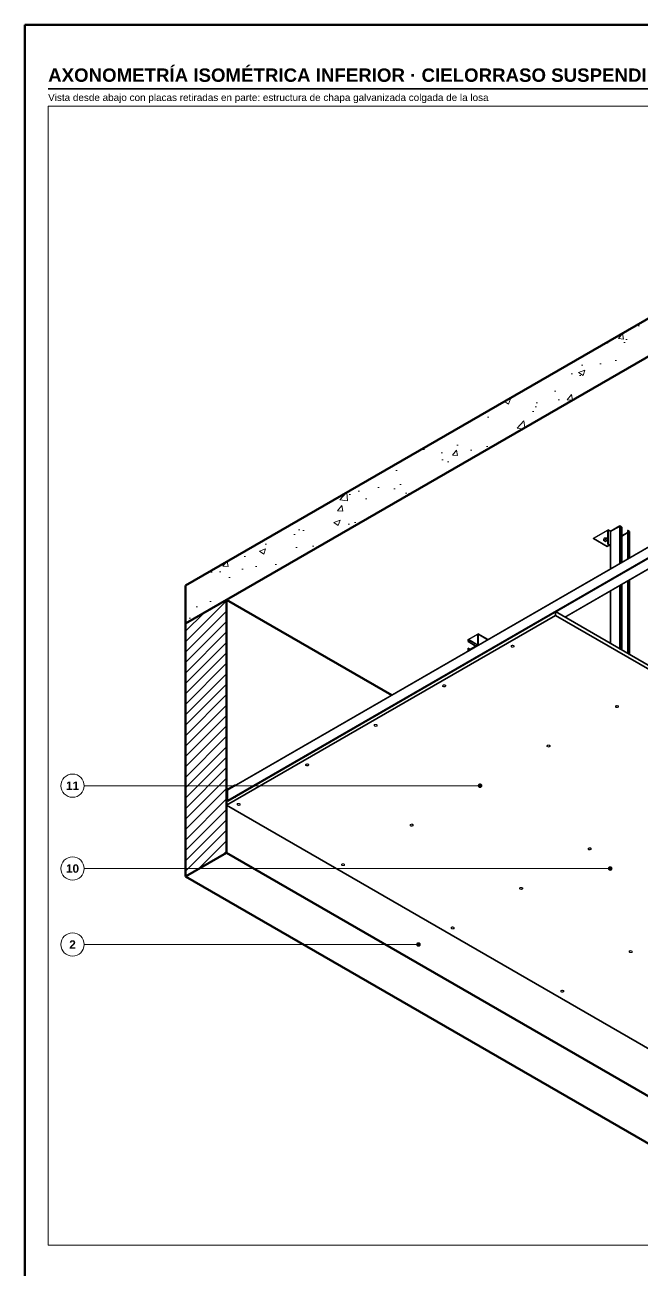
# Model space of a CAD drawing. Header units: millimetres. Extents: x 3 to 294, y 3 to 417.
# Drawn here: x 3 to 109, y 202.9 to 417 of the extents above; entities that cross this region are included whole.
import ezdxf
from ezdxf.enums import TextEntityAlignment as Align

# ---------------------------------------------------------------- set-up
doc = ezdxf.new("R2010")
doc.units = ezdxf.units.MM
for name, color, linetype, lineweight in [('A-FIJACIONES', 7, 'Continuous', 13), ('A-LOSA-CORTE', 7, 'Continuous', 50), ('A-MURO-CORTE', 7, 'Continuous', 50), ('A-PERFILES-GALV', 7, 'Continuous', 25), ('A-PLACAS-YESO', 7, 'Continuous', 35), ('A-RAYADOS', 8, 'Continuous', 9), ('T-MARCO-ROTULO', 7, 'Continuous', 25), ('T-REFERENCIAS', 7, 'Continuous', 13), ('T-TEXTOS', 7, 'Continuous', 18)]:
    doc.layers.add(name, color=color, linetype=linetype, lineweight=lineweight)
doc.styles.add('ARIAL', font='arial.ttf')
doc.styles.add('ARIAL-NEGRITA', font='arialbd.ttf')

msp = doc.modelspace()

# ---------------------------------------------------------------- hatches: boundary and pattern name
at = {"layer": 'A-RAYADOS'}
h = msp.add_hatch(dxfattribs=at)
h.set_pattern_fill('AR-CONC', color=256, scale=0.06)
h.paths.add_polyline_path([(30.65, 313.98), (30.65, 320.51), (165, 398.08), (165, 391.55)])
h = msp.add_hatch(dxfattribs=at)
h.set_pattern_fill('ANSI31', color=256, scale=0.4)
h.paths.add_polyline_path([(30.65, 270.44), (30.65, 313.98), (37.72, 318.06), (37.72, 274.52)])
at = {"layer": 'T-REFERENCIAS'}
h = msp.add_hatch(color=256, dxfattribs=at)
h.dxf.hatch_style = 1
edge = h.paths.add_edge_path()
edge.add_arc((81.32, 286.06), 0.4, 0, 360)
h = msp.add_hatch(color=256, dxfattribs=at)
h.dxf.hatch_style = 1
edge = h.paths.add_edge_path()
edge.add_arc((103.72, 271.8), 0.4, 0, 360)
h = msp.add_hatch(color=256, dxfattribs=at)
h.dxf.hatch_style = 1
edge = h.paths.add_edge_path()
edge.add_arc((70.72, 258.73), 0.4, 0, 360)

# ---------------------------------------------------------------- linework, layer by layer
at = {"layer": 'A-FIJACIONES'}
for p, q in [((102.57, 328.43), (102.7, 328.71)), ((102.7, 328.53), (102.57, 328.25)), ((102.57, 328.43), (102.57, 328.25)), ((102.93, 328.23), (102.57, 328.43)), ((102.57, 328.25), (102.93, 328.05)), ((102.7, 328.71), (103.19, 328.78)), ((102.7, 328.53), (102.7, 328.71)), ((103.19, 328.6), (102.7, 328.53)), ((102.89, 328.6), (102.83, 328.54)), ((102.83, 328.54), (102.83, 328.47)), ((102.83, 328.47), (102.89, 328.41)), ((103, 328.63), (102.89, 328.6)), ((102.89, 328.41), (103, 328.37)), ((103.41, 328.3), (102.93, 328.23)), ((102.93, 328.23), (102.93, 328.05)), ((102.93, 328.05), (103.41, 328.12)), ((103.12, 328.63), (103, 328.63)), ((103, 328.37), (103.12, 328.37)), ((103.22, 328.6), (103.12, 328.63)), ((103.12, 328.37), (103.22, 328.41)), ((103.19, 328.78), (103.19, 328.6)), ((103.19, 328.78), (103.36, 328.68)), ((103.36, 328.5), (103.19, 328.6)), ((103.28, 328.54), (103.22, 328.6)), ((103.22, 328.41), (103.28, 328.47)), ((103.28, 328.47), (103.28, 328.54)), ((103.41, 328.3), (103.41, 328.12)), ((86.67, 310.06), (86.68, 310.12)), ((86.68, 310.09), (86.67, 310.02)), ((86.71, 309.99), (86.67, 310.06)), ((86.67, 310.02), (86.71, 309.95)), ((86.68, 310.12), (86.75, 310.18)), ((86.75, 310.14), (86.68, 310.09)), ((86.79, 309.94), (86.71, 309.99)), ((86.71, 309.95), (86.79, 309.9)), ((86.75, 310.18), (86.85, 310.22)), ((86.85, 310.18), (86.75, 310.14)), ((86.9, 309.92), (86.79, 309.94)), ((86.79, 309.9), (86.9, 309.88)), ((86.85, 310.22), (86.96, 310.23)), ((86.96, 310.19), (86.85, 310.18)), ((87.02, 309.93), (86.9, 309.92)), ((86.9, 309.88), (87.02, 309.89)), ((86.96, 310.23), (87.08, 310.2)), ((87.08, 310.17), (86.96, 310.19)), ((87.12, 309.96), (87.02, 309.93)), ((87.02, 309.89), (87.12, 309.93)), ((87.08, 310.2), (87.16, 310.16)), ((87.16, 310.12), (87.08, 310.17)), ((87.19, 310.02), (87.12, 309.96)), ((87.12, 309.93), (87.19, 309.98)), ((87.16, 310.16), (87.2, 310.09)), ((87.2, 310.05), (87.16, 310.12)), ((87.2, 310.09), (87.19, 310.02)), ((87.19, 309.98), (87.2, 310.05)), ((74.88, 303.25), (74.9, 303.32)), ((74.9, 303.28), (74.88, 303.21)), ((74.92, 303.19), (74.88, 303.25)), ((74.88, 303.21), (74.92, 303.15)), ((74.9, 303.32), (74.96, 303.38)), ((74.96, 303.34), (74.9, 303.28)), ((75.01, 303.14), (74.92, 303.19)), ((74.92, 303.15), (75.01, 303.1)), ((74.96, 303.38), (75.06, 303.41)), ((75.06, 303.38), (74.96, 303.34)), ((75.12, 303.12), (75.01, 303.14)), ((75.01, 303.1), (75.12, 303.08)), ((75.06, 303.41), (75.18, 303.42)), ((75.18, 303.38), (75.06, 303.38)), ((75.24, 303.12), (75.12, 303.12)), ((75.12, 303.08), (75.24, 303.09)), ((75.18, 303.42), (75.29, 303.4)), ((75.29, 303.36), (75.18, 303.38)), ((75.34, 303.16), (75.24, 303.12)), ((75.24, 303.09), (75.34, 303.12)), ((75.29, 303.4), (75.38, 303.35)), ((75.38, 303.31), (75.29, 303.36)), ((75.4, 303.22), (75.34, 303.16)), ((75.34, 303.12), (75.4, 303.18)), ((75.38, 303.35), (75.41, 303.29)), ((75.41, 303.25), (75.38, 303.31)), ((75.41, 303.29), (75.4, 303.22)), ((75.4, 303.18), (75.41, 303.25)), ((104.64, 299.75), (104.71, 299.81)), ((104.71, 299.81), (104.81, 299.85)), ((104.81, 299.81), (104.71, 299.77)), ((104.81, 299.85), (104.92, 299.86)), ((104.92, 299.82), (104.81, 299.81)), ((104.92, 299.86), (105.04, 299.83)), ((105.04, 299.8), (104.92, 299.82)), ((105.04, 299.83), (105.12, 299.79)), ((104.63, 299.69), (104.64, 299.75)), ((104.64, 299.72), (104.63, 299.65)), ((104.67, 299.62), (104.63, 299.69)), ((104.63, 299.65), (104.67, 299.58)), ((104.71, 299.77), (104.64, 299.72)), ((104.75, 299.57), (104.67, 299.62)), ((104.67, 299.58), (104.75, 299.54)), ((104.87, 299.55), (104.75, 299.57)), ((104.75, 299.54), (104.87, 299.51)), ((104.98, 299.56), (104.87, 299.55)), ((104.87, 299.51), (104.98, 299.52)), ((105.08, 299.59), (104.98, 299.56)), ((104.98, 299.52), (105.08, 299.56)), ((105.12, 299.75), (105.04, 299.8)), ((105.15, 299.65), (105.08, 299.59)), ((105.08, 299.56), (105.15, 299.61)), ((105.12, 299.79), (105.16, 299.72)), ((105.16, 299.68), (105.12, 299.75)), ((105.16, 299.72), (105.15, 299.65)), ((105.15, 299.61), (105.16, 299.68)), ((63.1, 296.45), (63.11, 296.52)), ((63.11, 296.48), (63.1, 296.41)), ((63.14, 296.38), (63.1, 296.45)), ((63.1, 296.41), (63.14, 296.34)), ((63.11, 296.52), (63.18, 296.57)), ((63.18, 296.54), (63.11, 296.48)), ((63.22, 296.33), (63.14, 296.38)), ((63.14, 296.34), (63.22, 296.3)), ((63.18, 296.57), (63.28, 296.61)), ((63.28, 296.57), (63.18, 296.54)), ((63.33, 296.31), (63.22, 296.33)), ((63.22, 296.3), (63.33, 296.27)), ((63.28, 296.61), (63.39, 296.62)), ((63.39, 296.58), (63.28, 296.57)), ((63.45, 296.32), (63.33, 296.31)), ((63.33, 296.27), (63.45, 296.28)), ((63.39, 296.62), (63.51, 296.6)), ((63.51, 296.56), (63.39, 296.58)), ((63.55, 296.36), (63.45, 296.32)), ((63.45, 296.28), (63.55, 296.32)), ((63.51, 296.6), (63.59, 296.55)), ((63.59, 296.51), (63.51, 296.56)), ((63.62, 296.41), (63.55, 296.36)), ((63.55, 296.32), (63.62, 296.38)), ((63.59, 296.55), (63.63, 296.48)), ((63.63, 296.44), (63.59, 296.51)), ((63.63, 296.48), (63.62, 296.41)), ((63.62, 296.38), (63.63, 296.44)), ((92.84, 292.88), (92.86, 292.95)), ((92.86, 292.91), (92.84, 292.84)), ((92.88, 292.82), (92.84, 292.88)), ((92.84, 292.84), (92.88, 292.78)), ((92.86, 292.95), (92.92, 293.01)), ((92.92, 292.97), (92.86, 292.91)), ((92.97, 292.77), (92.88, 292.82)), ((92.88, 292.78), (92.97, 292.73)), ((92.92, 293.01), (93.02, 293.04)), ((93.02, 293.01), (92.92, 292.97)), ((93.08, 292.75), (92.97, 292.77)), ((92.97, 292.73), (93.08, 292.71)), ((93.02, 293.04), (93.14, 293.05)), ((93.14, 293.01), (93.02, 293.01)), ((93.2, 292.75), (93.08, 292.75)), ((93.08, 292.71), (93.2, 292.72)), ((93.14, 293.05), (93.25, 293.03)), ((93.25, 292.99), (93.14, 293.01)), ((93.3, 292.79), (93.2, 292.75)), ((93.2, 292.72), (93.3, 292.75)), ((93.25, 293.03), (93.34, 292.98)), ((93.34, 292.94), (93.25, 292.99)), ((93.36, 292.85), (93.3, 292.79)), ((93.3, 292.75), (93.36, 292.81)), ((93.34, 292.98), (93.37, 292.92)), ((93.37, 292.88), (93.34, 292.94)), ((93.37, 292.92), (93.36, 292.85)), ((93.36, 292.81), (93.37, 292.88)), ((51.31, 289.64), (51.33, 289.71)), ((51.33, 289.67), (51.31, 289.61)), ((51.35, 289.58), (51.31, 289.64)), ((51.31, 289.61), (51.35, 289.54)), ((51.33, 289.71), (51.39, 289.77)), ((51.39, 289.73), (51.33, 289.67)), ((51.44, 289.53), (51.35, 289.58)), ((51.35, 289.54), (51.44, 289.49)), ((51.39, 289.77), (51.49, 289.81)), ((51.49, 289.77), (51.39, 289.73)), ((51.55, 289.51), (51.44, 289.53)), ((51.44, 289.49), (51.55, 289.47)), ((51.49, 289.81), (51.61, 289.81)), ((51.61, 289.78), (51.49, 289.77)), ((51.67, 289.52), (51.55, 289.51)), ((51.55, 289.47), (51.67, 289.48)), ((51.61, 289.81), (51.72, 289.79)), ((51.72, 289.75), (51.61, 289.78)), ((51.77, 289.55), (51.67, 289.52)), ((51.67, 289.48), (51.77, 289.51)), ((51.72, 289.79), (51.81, 289.74)), ((51.81, 289.7), (51.72, 289.75)), ((51.83, 289.61), (51.77, 289.55)), ((51.77, 289.51), (51.83, 289.57)), ((51.81, 289.74), (51.84, 289.68)), ((51.84, 289.64), (51.81, 289.7)), ((51.84, 289.68), (51.83, 289.61)), ((51.83, 289.57), (51.84, 289.64)), ((81.06, 286.08), (81.07, 286.15)), ((81.07, 286.11), (81.06, 286.04)), ((81.1, 286.01), (81.06, 286.08)), ((81.06, 286.04), (81.1, 285.98)), ((81.07, 286.15), (81.14, 286.2)), ((81.14, 286.17), (81.07, 286.11)), ((81.18, 285.97), (81.1, 286.01)), ((81.1, 285.98), (81.18, 285.93)), ((81.14, 286.2), (81.24, 286.24)), ((81.24, 286.2), (81.14, 286.17)), ((81.29, 285.94), (81.18, 285.97)), ((81.18, 285.93), (81.29, 285.9)), ((81.24, 286.24), (81.35, 286.25)), ((81.35, 286.21), (81.24, 286.2)), ((81.41, 285.95), (81.29, 285.94)), ((81.29, 285.9), (81.41, 285.91)), ((81.35, 286.25), (81.47, 286.23)), ((81.47, 286.19), (81.35, 286.21)), ((81.51, 285.99), (81.41, 285.95)), ((81.41, 285.91), (81.51, 285.95)), ((81.47, 286.23), (81.55, 286.18)), ((81.55, 286.14), (81.47, 286.19)), ((81.58, 286.04), (81.51, 285.99)), ((81.51, 285.95), (81.58, 286.01)), ((81.55, 286.18), (81.59, 286.11)), ((81.59, 286.07), (81.55, 286.14)), ((81.59, 286.11), (81.58, 286.04)), ((81.58, 286.01), (81.59, 286.07)), ((39.53, 282.84), (39.54, 282.91)), ((39.54, 282.87), (39.53, 282.8)), ((39.57, 282.77), (39.53, 282.84)), ((39.53, 282.8), (39.57, 282.74)), ((39.54, 282.91), (39.61, 282.97)), ((39.61, 282.93), (39.54, 282.87)), ((39.65, 282.73), (39.57, 282.77)), ((39.57, 282.74), (39.65, 282.69)), ((39.61, 282.97), (39.71, 283)), ((39.71, 282.96), (39.61, 282.93)), ((39.76, 282.7), (39.65, 282.73)), ((39.65, 282.69), (39.76, 282.67)), ((39.71, 283), (39.82, 283.01)), ((39.82, 282.97), (39.71, 282.96)), ((39.88, 282.71), (39.76, 282.7)), ((39.76, 282.67), (39.88, 282.67)), ((39.82, 283.01), (39.94, 282.99)), ((39.94, 282.95), (39.82, 282.97)), ((39.98, 282.75), (39.88, 282.71)), ((39.88, 282.67), (39.98, 282.71)), ((39.94, 282.99), (40.02, 282.94)), ((40.02, 282.9), (39.94, 282.95)), ((40.05, 282.81), (39.98, 282.75)), ((39.98, 282.71), (40.05, 282.77)), ((40.02, 282.94), (40.06, 282.87)), ((40.06, 282.84), (40.02, 282.9)), ((40.06, 282.87), (40.05, 282.81)), ((40.05, 282.77), (40.06, 282.84)), ((69.27, 279.27), (69.29, 279.34)), ((69.29, 279.3), (69.27, 279.24)), ((69.31, 279.21), (69.27, 279.27)), ((69.27, 279.24), (69.31, 279.17)), ((69.29, 279.34), (69.35, 279.4)), ((69.35, 279.36), (69.29, 279.3)), ((69.4, 279.16), (69.31, 279.21)), ((69.31, 279.17), (69.4, 279.12)), ((69.35, 279.4), (69.45, 279.44)), ((69.45, 279.4), (69.35, 279.36)), ((69.51, 279.14), (69.4, 279.16)), ((69.4, 279.12), (69.51, 279.1)), ((69.45, 279.44), (69.57, 279.44)), ((69.57, 279.41), (69.45, 279.4)), ((69.63, 279.15), (69.51, 279.14)), ((69.51, 279.1), (69.63, 279.11)), ((69.57, 279.44), (69.68, 279.42)), ((69.68, 279.38), (69.57, 279.41)), ((69.73, 279.18), (69.63, 279.15)), ((69.63, 279.11), (69.73, 279.14)), ((69.68, 279.42), (69.77, 279.37)), ((69.77, 279.34), (69.68, 279.38)), ((69.79, 279.24), (69.73, 279.18)), ((69.73, 279.14), (69.79, 279.2)), ((69.77, 279.37), (69.8, 279.31)), ((69.8, 279.27), (69.77, 279.34)), ((69.8, 279.31), (69.79, 279.24)), ((69.79, 279.2), (69.8, 279.27)), ((99.92, 275.19), (99.93, 275.26)), ((99.93, 275.22), (99.92, 275.15)), ((99.96, 275.13), (99.92, 275.19)), ((99.92, 275.15), (99.96, 275.09)), ((99.93, 275.26), (99.99, 275.32)), ((99.99, 275.28), (99.93, 275.22)), ((100.04, 275.08), (99.96, 275.13)), ((99.96, 275.09), (100.04, 275.04)), ((99.99, 275.32), (100.09, 275.35)), ((100.09, 275.32), (99.99, 275.28)), ((100.15, 275.06), (100.04, 275.08)), ((100.04, 275.04), (100.15, 275.02)), ((100.09, 275.35), (100.21, 275.36)), ((100.21, 275.32), (100.09, 275.32)), ((100.27, 275.06), (100.15, 275.06)), ((100.15, 275.02), (100.27, 275.03)), ((100.21, 275.36), (100.32, 275.34)), ((100.32, 275.3), (100.21, 275.32)), ((100.37, 275.1), (100.27, 275.06)), ((100.27, 275.03), (100.37, 275.06)), ((100.32, 275.34), (100.41, 275.29)), ((100.41, 275.25), (100.32, 275.3)), ((100.43, 275.16), (100.37, 275.1)), ((100.37, 275.06), (100.43, 275.12)), ((100.41, 275.29), (100.45, 275.23)), ((100.45, 275.19), (100.41, 275.25)), ((100.45, 275.23), (100.43, 275.16)), ((100.43, 275.12), (100.45, 275.19)), ((57.49, 272.47), (57.5, 272.54)), ((57.5, 272.5), (57.49, 272.43)), ((57.53, 272.41), (57.49, 272.47)), ((57.49, 272.43), (57.53, 272.37)), ((57.5, 272.54), (57.57, 272.6)), ((57.57, 272.56), (57.5, 272.5)), ((57.61, 272.36), (57.53, 272.41)), ((57.53, 272.37), (57.61, 272.32)), ((57.57, 272.6), (57.67, 272.63)), ((57.67, 272.59), (57.57, 272.56)), ((57.72, 272.33), (57.61, 272.36)), ((57.61, 272.32), (57.72, 272.3)), ((57.67, 272.63), (57.78, 272.64)), ((57.78, 272.6), (57.67, 272.59)), ((57.84, 272.34), (57.72, 272.33)), ((57.72, 272.3), (57.84, 272.3)), ((57.78, 272.64), (57.9, 272.62)), ((57.9, 272.58), (57.78, 272.6)), ((57.94, 272.38), (57.84, 272.34)), ((57.84, 272.3), (57.94, 272.34)), ((57.9, 272.62), (57.98, 272.57)), ((57.98, 272.53), (57.9, 272.58)), ((58.01, 272.44), (57.94, 272.38)), ((57.94, 272.34), (58.01, 272.4)), ((57.98, 272.57), (58.02, 272.5)), ((58.02, 272.47), (57.98, 272.53)), ((58.02, 272.5), (58.01, 272.44)), ((58.01, 272.4), (58.02, 272.47)), ((88.13, 268.39), (88.14, 268.46)), ((88.14, 268.42), (88.13, 268.35)), ((88.17, 268.32), (88.13, 268.39)), ((88.13, 268.35), (88.17, 268.28)), ((88.14, 268.46), (88.21, 268.51)), ((88.21, 268.48), (88.14, 268.42)), ((88.25, 268.27), (88.17, 268.32)), ((88.17, 268.28), (88.25, 268.24)), ((88.21, 268.51), (88.31, 268.55)), ((88.31, 268.51), (88.21, 268.48)), ((88.37, 268.25), (88.25, 268.27)), ((88.25, 268.24), (88.37, 268.21)), ((88.31, 268.55), (88.43, 268.56)), ((88.43, 268.52), (88.31, 268.51)), ((88.48, 268.26), (88.37, 268.25)), ((88.37, 268.21), (88.48, 268.22)), ((88.43, 268.56), (88.54, 268.53)), ((88.54, 268.5), (88.43, 268.52)), ((88.58, 268.3), (88.48, 268.26)), ((88.48, 268.22), (88.58, 268.26)), ((88.54, 268.53), (88.62, 268.49)), ((88.62, 268.45), (88.54, 268.5)), ((88.65, 268.35), (88.58, 268.3)), ((88.58, 268.26), (88.65, 268.32)), ((88.62, 268.49), (88.66, 268.42)), ((88.66, 268.38), (88.62, 268.45)), ((88.66, 268.42), (88.65, 268.35)), ((88.65, 268.32), (88.66, 268.38)), ((76.35, 261.58), (76.36, 261.65)), ((76.36, 261.61), (76.35, 261.55)), ((76.39, 261.52), (76.35, 261.58)), ((76.35, 261.55), (76.39, 261.48)), ((76.36, 261.65), (76.42, 261.71)), ((76.42, 261.67), (76.36, 261.61)), ((76.47, 261.47), (76.39, 261.52)), ((76.39, 261.48), (76.47, 261.43)), ((76.42, 261.71), (76.52, 261.75)), ((76.52, 261.71), (76.42, 261.67)), ((76.58, 261.45), (76.47, 261.47)), ((76.47, 261.43), (76.58, 261.41)), ((76.52, 261.75), (76.64, 261.75)), ((76.64, 261.72), (76.52, 261.71)), ((76.7, 261.46), (76.58, 261.45)), ((76.58, 261.41), (76.7, 261.42)), ((76.64, 261.75), (76.75, 261.73)), ((76.75, 261.69), (76.64, 261.72)), ((76.8, 261.49), (76.7, 261.46)), ((76.7, 261.42), (76.8, 261.45)), ((76.75, 261.73), (76.84, 261.68)), ((76.84, 261.64), (76.75, 261.69)), ((76.86, 261.55), (76.8, 261.49)), ((76.8, 261.45), (76.86, 261.51)), ((76.84, 261.68), (76.88, 261.62)), ((76.88, 261.58), (76.84, 261.64)), ((76.88, 261.62), (76.86, 261.55)), ((76.86, 261.51), (76.88, 261.58)), ((106.99, 257.5), (107, 257.57)), ((107, 257.53), (106.99, 257.46)), ((107.03, 257.44), (106.99, 257.5)), ((106.99, 257.46), (107.03, 257.4)), ((107, 257.57), (107.06, 257.63)), ((107.06, 257.59), (107, 257.53)), ((107.11, 257.39), (107.03, 257.44)), ((107.03, 257.4), (107.11, 257.35)), ((107.06, 257.63), (107.16, 257.66)), ((107.16, 257.63), (107.06, 257.59)), ((107.22, 257.37), (107.11, 257.39)), ((107.11, 257.35), (107.22, 257.33)), ((107.16, 257.66), (107.28, 257.67)), ((107.28, 257.63), (107.16, 257.63)), ((107.34, 257.37), (107.22, 257.37)), ((107.22, 257.33), (107.34, 257.33)), ((107.28, 257.67), (107.39, 257.65)), ((107.39, 257.61), (107.28, 257.63)), ((107.44, 257.41), (107.34, 257.37)), ((107.34, 257.33), (107.44, 257.37)), ((107.39, 257.65), (107.48, 257.6)), ((107.48, 257.56), (107.39, 257.61)), ((107.5, 257.47), (107.44, 257.41)), ((107.44, 257.37), (107.5, 257.43)), ((107.48, 257.6), (107.52, 257.54)), ((107.52, 257.5), (107.48, 257.56)), ((107.52, 257.54), (107.5, 257.47)), ((107.5, 257.43), (107.52, 257.5)), ((95.2, 250.7), (95.22, 250.76)), ((95.22, 250.73), (95.2, 250.66)), ((95.24, 250.63), (95.2, 250.7)), ((95.2, 250.66), (95.24, 250.59)), ((95.22, 250.76), (95.28, 250.82)), ((95.28, 250.78), (95.22, 250.73)), ((95.33, 250.58), (95.24, 250.63)), ((95.24, 250.59), (95.33, 250.55)), ((95.28, 250.82), (95.38, 250.86)), ((95.38, 250.82), (95.28, 250.78)), ((95.44, 250.56), (95.33, 250.58)), ((95.33, 250.55), (95.44, 250.52)), ((95.38, 250.86), (95.5, 250.87)), ((95.5, 250.83), (95.38, 250.82)), ((95.56, 250.57), (95.44, 250.56)), ((95.5, 250.87), (95.61, 250.84)), ((95.61, 250.81), (95.5, 250.83)), ((95.66, 250.6), (95.56, 250.57)), ((95.56, 250.53), (95.66, 250.57)), ((95.61, 250.84), (95.69, 250.8)), ((95.69, 250.76), (95.61, 250.81)), ((95.72, 250.66), (95.66, 250.6)), ((95.66, 250.57), (95.72, 250.62)), ((95.69, 250.8), (95.73, 250.73)), ((95.73, 250.69), (95.69, 250.76)), ((95.73, 250.73), (95.72, 250.66)), ((95.72, 250.62), (95.73, 250.69)), ((95.44, 250.52), (95.56, 250.53))]:
    msp.add_line(p, q, dxfattribs=at)
at = {"layer": 'A-LOSA-CORTE'}
for p, q in [((30.65, 320.51), (165, 398.08)), ((165, 391.55), (30.65, 313.98)), ((30.65, 320.51), (30.76, 320.45)), ((30.65, 313.98), (30.65, 320.51)), ((30.76, 313.92), (30.65, 313.98))]:
    msp.add_line(p, q, dxfattribs=at)
at = {"layer": 'A-MURO-CORTE'}
for p, q in [((30.65, 313.98), (37.72, 318.06)), ((37.72, 318.06), (37.72, 274.52)), ((37.72, 318.06), (66.17, 301.64)), ((30.65, 313.98), (30.76, 313.92)), ((30.65, 270.43), (30.65, 313.98)), ((37.72, 274.52), (30.65, 270.43)), ((37.72, 274.52), (139.07, 216)), ((132, 211.92), (30.65, 270.43))]:
    msp.add_line(p, q, dxfattribs=at)
at = {"layer": 'A-PERFILES-GALV'}
for p, q in [((150.9, 350.61), (37.86, 285.35)), ((150.9, 350.61), (37.86, 285.35)), ((37.86, 285.3), (150.9, 350.56)), ((150.95, 350.59), (37.91, 285.32)), ((150.9, 348.76), (37.86, 283.5)), ((150.9, 348.71), (37.86, 283.44)), ((150.9, 348.71), (37.86, 283.44)), ((37.91, 283.42), (150.95, 348.68)), ((152.55, 347.76), (95.87, 315.03)), ((95.92, 315.06), (152.6, 347.78)), ((152.6, 347.73), (95.92, 315)), ((152.6, 347.73), (95.92, 315)), ((100.86, 328.66), (103.39, 330.12)), ((103.39, 330.06), (100.86, 328.6)), ((103.33, 330.09), (103.39, 330.12)), ((103.33, 330.09), (103.76, 329.84)), ((103.33, 327.61), (103.33, 330.09)), ((103.39, 330.12), (103.39, 327.64)), ((103.39, 330.12), (103.82, 329.88)), ((103.82, 329.88), (103.39, 330.12)), ((103.39, 330.12), (103.39, 330.06)), ((103.39, 330.06), (103.82, 329.81)), ((105.37, 330.77), (103.72, 329.82)), ((103.76, 329.85), (103.72, 329.82)), ((103.72, 329.82), (103.76, 329.79)), ((103.72, 329.82), (103.72, 323.33)), ((103.72, 329.82), (103.82, 329.76)), ((103.72, 329.82), (103.72, 323.33)), ((103.76, 329.79), (105.41, 330.75)), ((103.87, 329.79), (103.76, 329.85)), ((103.76, 323.35), (103.76, 329.85)), ((103.76, 329.79), (103.76, 323.3)), ((105.37, 330.77), (105.32, 330.75)), ((105.32, 330.75), (105.65, 330.56)), ((105.32, 330.75), (105.32, 324.25)), ((105.37, 330.77), (105.37, 324.28)), ((105.7, 330.58), (105.37, 330.77)), ((105.37, 330.77), (105.37, 324.28)), ((105.41, 330.75), (105.37, 330.77)), ((105.41, 324.25), (105.41, 330.75)), ((105.65, 330.56), (105.7, 330.58)), ((105.65, 324.44), (105.65, 330.56)), ((105.7, 330.58), (105.7, 324.46)), ((106.73, 329.98), (106.69, 329.96)), ((106.69, 329.96), (107.02, 329.77)), ((106.69, 329.96), (106.69, 325.09)), ((106.73, 329.98), (106.73, 325.11)), ((107.06, 329.79), (106.73, 329.98)), ((107.02, 329.82), (106.91, 329.76)), ((106.96, 329.73), (107.06, 329.79)), ((107.02, 329.82), (107.02, 325.2)), ((107.06, 329.79), (107.02, 329.82)), ((107.02, 329.77), (107.06, 329.79)), ((107.06, 329.79), (107.06, 325.17)), ((107.06, 329.79), (107.06, 325.17)), ((100.86, 328.66), (103.22, 327.3)), ((100.86, 328.6), (100.86, 328.66)), ((100.86, 328.6), (103.22, 327.24)), ((103.39, 327.64), (103.33, 327.61)), ((103.82, 327.39), (103.39, 327.64)), ((106.71, 329.64), (105.68, 329.05)), ((105.72, 329.02), (106.65, 329.56)), ((107.02, 325.27), (107.02, 329.77)), ((103.64, 327.54), (103.22, 327.3)), ((103.22, 327.24), (103.64, 327.48)), ((103.22, 327.3), (103.22, 327.24)), ((103.33, 327.61), (103.76, 327.36)), ((106.69, 321.21), (106.69, 308.85)), ((106.73, 321.24), (106.73, 308.87)), ((107.02, 321.58), (107.02, 308.58)), ((107.02, 308.53), (107.02, 321.52)), ((107.06, 321.55), (107.06, 308.56)), ((107.06, 321.55), (107.06, 308.56)), ((103.72, 319.58), (103.72, 310.46)), ((103.72, 319.58), (103.72, 310.46)), ((103.76, 310.49), (103.76, 319.6)), ((103.76, 319.55), (103.76, 310.43)), ((105.32, 320.5), (105.32, 309.51)), ((105.37, 320.53), (105.37, 309.54)), ((105.37, 320.53), (105.37, 309.54)), ((105.41, 309.51), (105.41, 320.5)), ((105.65, 309.44), (105.65, 320.69)), ((105.7, 320.71), (105.7, 309.35)), ((79.3, 311.23), (80.99, 312.21)), ((80.99, 312.16), (79.3, 311.18)), ((79.3, 311.23), (79.34, 311.26)), ((79.3, 311.23), (80.81, 310.36)), ((79.3, 311.18), (79.3, 311.23)), ((79.3, 310.85), (79.3, 311.23)), ((80.81, 310.36), (79.3, 311.23)), ((79.3, 311.18), (80.92, 310.24)), ((79.34, 310.88), (79.3, 310.85)), ((79.3, 310.85), (80.6, 310.1)), ((79.34, 311.26), (79.34, 310.88)), ((79.34, 311.26), (80.97, 310.32)), ((79.34, 310.88), (80.64, 310.13)), ((80.95, 312.19), (80.99, 312.21)), ((80.95, 312.19), (82.68, 311.19)), ((80.95, 310.28), (80.95, 312.19)), ((80.99, 312.21), (80.99, 310.31)), ((80.99, 312.21), (82.73, 311.21)), ((82.73, 311.21), (80.99, 312.21)), ((80.99, 312.21), (80.99, 312.16)), ((80.99, 312.16), (82.73, 311.16)), ((79.3, 309.38), (80.99, 310.36)), ((80.99, 310.31), (79.3, 309.33)), ((79.3, 309.71), (79.34, 309.74)), ((79.3, 309.33), (79.3, 309.71)), ((79.62, 309.52), (79.3, 309.71)), ((79.3, 309.38), (79.41, 309.32)), ((79.3, 309.33), (79.3, 309.38)), ((79.34, 309.35), (79.3, 309.33)), ((79.3, 309.33), (79.41, 309.26)), ((79.41, 309.26), (79.3, 309.33)), ((79.34, 309.74), (79.34, 309.35)), ((79.34, 309.74), (79.67, 309.55)), ((79.34, 309.35), (79.45, 309.29)), ((80.99, 310.31), (80.95, 310.28)), ((80.95, 310.28), (81.06, 310.22)), ((80.99, 310.36), (80.99, 310.31)), ((80.99, 310.36), (81.1, 310.3)), ((80.99, 310.31), (81.1, 310.24)), ((81.1, 310.24), (80.99, 310.31)), ((37.72, 285.38), (39.11, 286.18)), ((39.11, 286.13), (37.72, 285.32)), ((37.72, 285.38), (37.77, 285.4)), ((37.72, 285.38), (37.83, 285.31)), ((37.72, 283.36), (37.72, 285.38)), ((37.72, 285.38), (37.83, 285.31)), ((37.72, 285.32), (37.72, 285.38)), ((37.83, 285.26), (37.72, 285.32)), ((37.77, 285.4), (37.77, 283.39)), ((37.77, 285.4), (37.88, 285.34)), ((37.91, 285.32), (37.86, 285.35)), ((37.86, 285.35), (37.86, 283.44)), ((37.97, 285.29), (37.86, 285.35)), ((37.86, 285.35), (37.86, 285.3)), ((37.86, 285.3), (37.97, 285.23)), ((37.91, 283.42), (37.91, 285.32)), ((39.11, 286.18), (39.11, 286.13)), ((39.11, 286.18), (39.22, 286.12)), ((39.11, 286.13), (39.22, 286.06)), ((37.72, 283.42), (39.11, 284.22)), ((39.11, 284.17), (37.72, 283.36)), ((37.72, 283.42), (37.83, 283.35)), ((37.72, 283.36), (37.72, 283.42)), ((37.77, 283.39), (37.72, 283.36)), ((37.72, 283.36), (37.83, 283.3)), ((37.72, 283.36), (37.83, 283.3)), ((37.88, 283.33), (37.77, 283.39)), ((37.97, 283.44), (37.86, 283.5)), ((37.86, 283.5), (37.86, 283.44)), ((37.86, 283.44), (37.91, 283.42)), ((39.22, 284.16), (39.11, 284.22)), ((39.11, 284.22), (39.11, 284.17)), ((39.11, 284.17), (39.22, 284.1))]:
    msp.add_line(p, q, dxfattribs=at)
at = {"layer": 'A-PLACAS-YESO'}
for p, q in [((94.29, 316.02), (37.72, 283.36)), ((37.72, 282.68), (94.29, 315.34)), ((94.29, 316.02), (94.29, 315.34)), ((150.9, 283.34), (94.29, 316.02)), ((94.29, 315.34), (188.57, 260.91)), ((37.72, 282.68), (37.72, 283.36)), ((37.72, 283.36), (37.83, 283.3)), ((132, 228.25), (37.72, 282.68))]:
    msp.add_line(p, q, dxfattribs=at)
at = {"layer": 'T-MARCO-ROTULO', "lineweight": 70}
msp.add_lwpolyline([(3, 417), (294, 417), (294, 3), (3, 3)], close=True, dxfattribs=at)
at = {"layer": 'T-MARCO-ROTULO', "lineweight": 35}
msp.add_lwpolyline([(7, 406), (290, 406)], dxfattribs=at)
at = {"layer": 'T-MARCO-ROTULO', "lineweight": 18}
msp.add_lwpolyline([(7, 403), (290, 403), (290, 207), (7, 207)], close=True, dxfattribs=at)
at = {"layer": 'T-REFERENCIAS', "lineweight": 13}
for points in [[(81.32, 286.06), (16.7, 286.06), (13.2, 286.06)], [(103.72, 271.8), (16.7, 271.8), (13.2, 271.8)], [(70.72, 258.73), (16.7, 258.73), (13.2, 258.73)]]:
    msp.add_lwpolyline(points, dxfattribs=at)
at = {"layer": 'T-REFERENCIAS', "lineweight": 18}
for centre in [(11.2, 286.06), (11.2, 271.8), (11.2, 258.73)]:
    msp.add_circle(centre, 2, dxfattribs=at)

# ---------------------------------------------------------------- texts
at = {"layer": 'T-TEXTOS'}
for s, height, style, p in [('AXONOMETRÍA ISOMÉTRICA INFERIOR · CIELORRASO SUSPENDIDO', 2.3, 'ARIAL-NEGRITA', (7, 407.2)), ('Vista desde abajo con placas retiradas en parte: estructura de chapa galvanizada colgada de la losa', 1.22, 'ARIAL', (7, 403.9))]:
    msp.add_text(s, height=height, dxfattribs=dict(at, style=style)).set_placement(p)
at = {"layer": 'T-TEXTOS', "style": 'ARIAL-NEGRITA'}
for s, p in [('11', (11.2, 285.34)), ('10', (11.2, 271.08)), ('2', (11.2, 258.01))]:
    msp.add_text(s, height=1.44, dxfattribs=at).set_placement(p, align=Align.CENTER)

doc.saveas('drawing.dxf')
